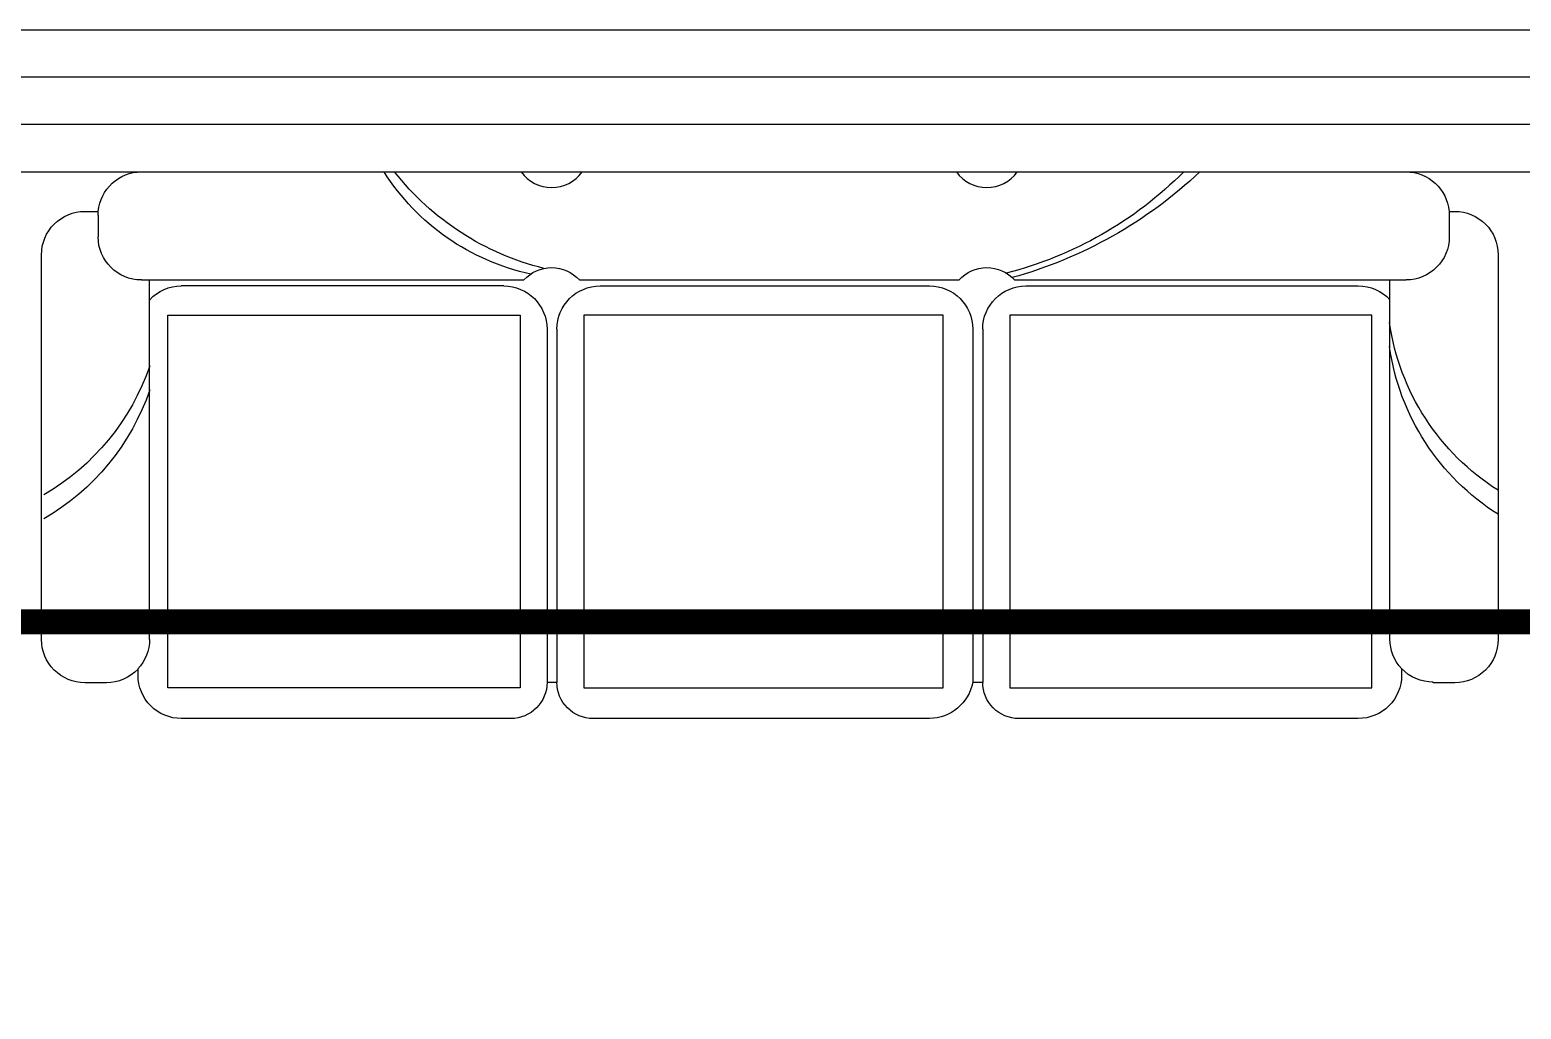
# Model space of a CAD drawing. Extents: x -6243262 to 3079315, y -2914302 to 172723.
# Drawn here: x -5827005 to -5824906, y -718359 to -716981 of the extents above; entities that cross this region are included whole.
import ezdxf

# ---------------------------------------------------------------- set-up
doc = ezdxf.new("R2010")
doc.units = 0
doc.header["$LTSCALE"] = 1000
doc.linetypes.add('DASH', pattern=[0.35, 0.25, -0.1])
for name, color, linetype in [('fur', 253, 'Continuous'), ('WINDOW', 4, 'Continuous'), ('WIRE-应急', 1, 'DASH')]:
    doc.layers.add(name, color=color, linetype=linetype)

# ---------------------------------------------------------------- blocks, each defined once
blk = doc.blocks.new('$WINLIB2D$00000001')
at = {"color": 0}
for points in [[(-0.5, 0.5), (0.5, 0.5)], [(0.5, 0.16667), (-0.5, 0.16667)], [(0.5, -0.16667), (-0.5, -0.16667)], [(-0.5, -0.5), (0.5, -0.5)]]:
    blk.add_lwpolyline(points, dxfattribs=at)
blk = doc.blocks.new('$plan$00002641')
at = {"layer": 'fur', "color": 0}
for p, q in [((60.9, 960.1), (91.3, 960.1)), ((152.2, 899.2), (152.2, 360.8)), ((658.3, 887.6), (152.2, 887.6)), ((201.8, 862.1), (201.8, 366.3)), ((726.2, 862.1), (201.8, 862.1)), ((726.2, 366.3), (726.2, 862.1)), ((160.6, 389.2), (160.6, 843)), ((201.8, 366.3), (726.2, 366.3)), ((221.5, 328.3), (718.8, 328.3)), ((221.5, 314.4), (718.8, 314.4)), ((152.2, 282.7), (152.2, -251.6)), ((201.8, 276.4), (726.2, 276.4)), ((201.8, -229.1), (201.8, 276.4)), ((726.2, 276.4), (726.2, -229.1)), ((160.6, 253.5), (160.6, -210)), ((726.2, -229.1), (201.8, -229.1)), ((221.5, -270.9), (718.8, -270.9)), ((221.5, -284.8), (718.8, -284.8)), ((152.2, -329.7), (152.2, -880.6)), ((201.8, -322.8), (726.2, -322.8)), ((201.8, -832.6), (201.8, -322.8)), ((726.2, -322.8), (726.2, -832.6)), ((160.6, -345.7), (160.6, -813.5)), ((726.2, -832.6), (201.8, -832.6)), ((658.3, -858), (152.2, -858)), ((60.9, -941.5), (91.3, -941.5))]:
    blk.add_line(p, q, dxfattribs=at)
blk.add_lwpolyline([(718.5, -918.9, 0.207927), (699.2, -874.4), (708.7, -874.4, 0.414214), (769.6, -813.5), (769.6, -335.6, 0.414214), (718.8, -284.8), (718.8, -270.9, 0.354555), (769.6, -210), (769.6, 263.7, 0.414214), (718.8, 314.4), (718.8, 328.3, 0.414214), (769.6, 379), (769.6, 843, 0.414214), (708.7, 903.9), (699.9, 903.9, 0.207927), (719.2, 948.5), (719.2, 978.9, 0.414214), (658.3, 1039.8), (116.6, 1039.8, 0.414214), (55.7, 978.9), (55.7, 959.8, 0.389489), (0, 899.2), (0, 364.5, -0.514939), (0, 279), (0, -247.9, -0.514939), (0, -333.4), (0, -880.6, 0.389489), (55.7, -941.2), (55.7, -949.4, 0.414214), (116.6, -1010.3), (658.3, -1010.3, 0.414214), (719.2, -949.4), (719.2, -918.9)], format="xyb", close=True, dxfattribs=at)
for centre, radius, start, end in [((165.1, 1204.3), 334.7, 288.8232, 329.8898), ((199, 1204.3), 334.7, 288.8232, 329.8898), ((60.9, 899.2), 60.9, 90, 94.8786), ((91.3, 899.2), 60.9, 0, 90), ((658.3, 948.5), 60.9, 270, 313.0161), ((221.5, 843), 60.9, 133.0161, 180), ((-173.7, 283.2), 324.8, 12.0984, 57.6672), ((-237.6, 240.4), 384.7, 13.8701, 51.8705), ((221.5, 389.2), 60.9, 180, 270), ((187.3, 321.8), 52.5, 131.9207, 228.0793), ((221.5, 253.5), 60.9, 90, 180), ((221.5, -210), 60.9, 180, 270), ((187.3, -290.6), 52.5, 131.9207, 228.0793), ((221.5, -345.7), 60.9, 90, 180), ((-382.6, -183.7), 542.1, 314.8957, 345.6532), ((-459.3, -157.7), 631.1, 316.7033, 344.5009), ((221.5, -813.5), 60.9, 180, 226.9839), ((165.1, -1188.8), 334.7, 32.2352, 81.9364), ((199, -1188.8), 334.7, 32.2352, 81.9364), ((657.6, -918.9), 60.9, 46.9839, 90), ((91.3, -880.6), 60.9, 270, 0), ((60.9, -880.6), 60.9, 265.1214, 270)]:
    blk.add_arc(centre, radius, start, end, dxfattribs=at)
blk = doc.blocks.new('45645')
at = {"color": 8}
blk.add_lwpolyline([(1294908.9, -1128913.4), (1335108.9, -1128913.4), (1335108.9, -1143113.4), (1319108.9, -1143113.4), (1319108.9, -1144613.4), (1315908.9, -1144613.4), (1315908.9, -1143113.4), (1298108.9, -1143113.4), (1298108.9, -1144613.4), (1294908.9, -1144613.4)], close=True, dxfattribs=at)
at = {"color": 8, "yscale": -1, "rotation": 270}
blk.add_blockref('$plan$00002641', (1308941.9, -1129113.4), dxfattribs=at)
at = {"layer": 'WINDOW', "color": 8, "xscale": -2600, "yscale": 200, "zscale": -2600, "rotation": 180}
blk.add_blockref('$WINLIB2D$00000001', (1309008.9, -1129013.4), dxfattribs=at)

msp = doc.modelspace()

# ---------------------------------------------------------------- linework, layer by layer
at = {"layer": 'WIRE-应急', "linetype": 'DASH', "const_width": 35}
msp.add_lwpolyline([(-5831631.3, -717814), (-5824081.3, -717814)], dxfattribs=at)

# ---------------------------------------------------------------- block references
msp.add_blockref('45645', (-7134890.2, 411932.9))

doc.saveas('drawing.dxf')
